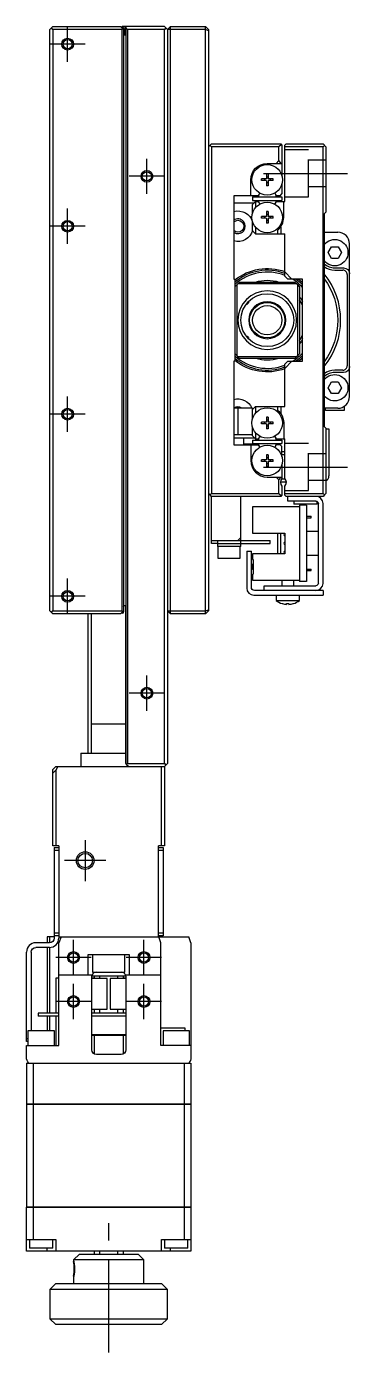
# Model space of a CAD drawing. Extents: x 0 to 465, y -8 to 372.
# Drawn here: x 410.4 to 465.4, y 146.7 to 372.4 of the extents above; entities that cross this region are included whole.
import ezdxf

# ---------------------------------------------------------------- set-up
doc = ezdxf.new("R2010")
doc.units = 0
doc.header["$LTSCALE"] = 0.5
doc.linetypes.add('CENTER', pattern=[50.8, 31.75, -6.35, 6.35, -6.35])
doc.linetypes.add('DASHED', pattern=[19.05, 12.7, -6.35])
for name, color, linetype in [('MSM_CENTER', 1, 'CENTER'), ('MSM_CONTINUOUS', 7, 'CONTINUOUS'), ('MSM_DASHED', 4, 'DASHED'), ('MSM_NARROW', 5, 'CONTINUOUS')]:
    doc.layers.add(name, color=color, linetype=linetype)

msp = doc.modelspace()

# ---------------------------------------------------------------- linework, layer by layer
at = {"layer": 'MSM_CENTER'}
for p, q in [((417.36, 366.41), (417.36, 372.41)), ((420.36, 369.41), (414.36, 369.41)), ((430.86, 343.91), (430.86, 349.91)), ((433.86, 346.91), (427.86, 346.91)), ((450.73, 347.41), (465.05, 347.41)), ((417.36, 335.41), (417.36, 341.41)), ((420.36, 338.41), (414.36, 338.41)), ((417.36, 303.41), (417.36, 309.41)), ((420.36, 306.41), (414.36, 306.41)), ((450.73, 297.41), (465.05, 297.41)), ((417.36, 272.41), (417.36, 278.41)), ((420.36, 275.41), (414.36, 275.41)), ((430.86, 255.91), (430.86, 261.91)), ((433.86, 258.91), (427.86, 258.91)), ((420.36, 233.91), (420.36, 226.91)), ((423.86, 230.41), (416.86, 230.41)), ((418.36, 210.91), (418.36, 216.91)), ((430.36, 210.91), (430.36, 216.91)), ((421.36, 213.91), (415.36, 213.91)), ((433.36, 213.91), (427.36, 213.91)), ((418.36, 203.41), (418.36, 209.41)), ((430.36, 203.41), (430.36, 209.41)), ((421.36, 206.41), (415.36, 206.41)), ((433.36, 206.41), (427.36, 206.41)), ((424.36, 146.66), (424.36, 168.66))]:
    msp.add_line(p, q, dxfattribs=at)
at = {"layer": 'MSM_CONTINUOUS'}
for p, q in [((414.86, 372.41), (414.36, 371.91)), ((414.36, 272.91), (414.36, 371.91)), ((414.86, 371.91), (414.61, 372.16)), ((414.86, 372.41), (426.36, 372.41)), ((414.86, 371.91), (414.86, 272.91)), ((426.66, 371.91), (414.86, 371.91)), ((426.36, 372.41), (426.76, 372.01)), ((426.46, 372.31), (426.66, 372.31)), ((426.51, 372.26), (426.66, 372.41)), ((433.86, 372.41), (426.66, 372.41)), ((426.76, 372.01), (426.66, 371.91)), ((426.66, 272.91), (426.66, 371.91)), ((426.76, 372.01), (426.86, 371.91)), ((426.86, 371.91), (426.86, 272.91)), ((426.86, 371.01), (427.16, 371.01)), ((426.96, 371.31), (426.96, 372.01)), ((427.16, 371.01), (427.16, 372.41)), ((427.36, 246.81), (427.36, 372.41)), ((427.56, 371.91), (427.36, 372.11)), ((433.86, 371.91), (427.56, 371.91)), ((427.56, 371.91), (427.56, 246.91)), ((433.86, 372.41), (434.36, 371.91)), ((434.11, 372.16), (433.86, 371.91)), ((433.86, 246.91), (433.86, 371.91)), ((434.86, 372.41), (434.36, 371.91)), ((440.86, 371.91), (434.36, 371.91)), ((434.36, 371.91), (434.36, 246.91)), ((434.86, 272.41), (434.86, 372.41)), ((434.86, 372.41), (440.86, 372.41)), ((441.36, 371.91), (440.86, 372.41)), ((440.86, 272.41), (440.86, 372.41)), ((441.36, 371.7), (440.86, 371.91)), ((441.36, 371.91), (441.36, 272.91)), ((441.36, 351.91), (441.86, 352.41)), ((441.86, 352.41), (453.66, 352.41)), ((453.76, 352.31), (453.36, 351.91)), ((453.66, 352.41), (453.86, 352.21)), ((453.86, 352.21), (453.86, 347.02)), ((454.36, 352.21), (454.56, 352.41)), ((454.36, 342.61), (454.36, 352.21)), ((454.56, 352.41), (460.86, 352.41)), ((460.86, 352.41), (461.36, 351.91)), ((441.86, 351.91), (441.61, 352.16)), ((441.86, 351.91), (441.86, 292.91)), ((453.36, 351.91), (441.86, 351.91)), ((453.36, 349.61), (453.36, 351.91)), ((460.86, 351.91), (454.36, 351.91)), ((461.11, 352.16), (460.86, 351.91)), ((460.86, 292.91), (460.86, 351.91)), ((461.36, 351.91), (461.36, 340.81)), ((451.36, 349.11), (453.86, 349.11)), ((453.36, 349.61), (452.86, 349.11)), ((453.72, 349.11), (453.36, 349.61)), ((448.56, 343.61), (448.56, 346.31)), ((451.16, 346.46), (450.36, 346.46)), ((450.36, 346.17), (450.36, 346.46)), ((451.16, 346.17), (450.36, 346.17)), ((450.89, 346.46), (450.89, 346.17)), ((451.51, 347.31), (451.22, 347.31)), ((451.22, 347.31), (451.22, 346.52)), ((451.51, 346.78), (451.22, 346.78)), ((451.22, 346.11), (451.22, 345.31)), ((451.22, 345.84), (451.51, 345.84)), ((451.51, 347.31), (451.51, 346.52)), ((451.51, 346.11), (451.51, 345.31)), ((452.36, 346.46), (451.57, 346.46)), ((452.36, 346.17), (451.57, 346.17)), ((451.83, 346.46), (451.83, 346.17)), ((452.36, 346.17), (452.36, 346.46)), ((453.86, 345.6), (453.86, 343.91)), ((449.82, 343.61), (445.66, 343.61)), ((445.66, 343.61), (445.66, 329.41)), ((448.86, 343.41), (453.86, 343.41)), ((448.86, 343.41), (448.86, 342.81)), ((450.04, 343.99), (449.82, 343.61)), ((451.51, 345.31), (451.22, 345.31)), ((452.91, 343.61), (452.83, 343.75)), ((453.56, 343.61), (452.91, 343.61)), ((453.56, 343.61), (453.86, 343.91)), ((453.86, 343.41), (453.86, 342.81)), ((445.66, 342.41), (449.16, 342.41)), ((448.86, 342.81), (453.86, 342.81)), ((449.36, 342.61), (448.86, 342.11)), ((448.86, 340.62), (448.86, 342.11)), ((449.36, 342.61), (449.36, 341.57)), ((449.36, 342.61), (449.82, 342.61)), ((449.82, 342.61), (449.9, 342.47)), ((449.93, 342.41), (449.94, 342.41)), ((451.51, 340.91), (451.22, 340.91)), ((451.22, 340.91), (451.22, 340.12)), ((451.51, 340.91), (451.51, 340.12)), ((452.69, 342.23), (452.91, 342.61)), ((452.79, 342.41), (452.79, 342.41)), ((452.91, 342.61), (454.36, 342.61)), ((454.16, 339.91), (454.16, 342.61)), ((448.86, 337.61), (448.86, 339.2)), ((451.16, 340.06), (450.36, 340.06)), ((450.36, 339.77), (450.36, 340.06)), ((451.16, 339.77), (450.36, 339.77)), ((450.89, 340.06), (450.89, 339.77)), ((451.51, 340.38), (451.22, 340.38)), ((451.22, 339.71), (451.22, 338.91)), ((451.22, 339.44), (451.51, 339.44)), ((451.51, 338.91), (451.22, 338.91)), ((451.51, 339.71), (451.51, 338.91)), ((452.36, 340.06), (451.57, 340.06)), ((452.36, 339.77), (451.57, 339.77)), ((451.83, 340.06), (451.83, 339.77)), ((452.36, 339.77), (452.36, 340.06)), ((461.06, 340.51), (461.36, 340.81)), ((461.06, 340.51), (461.06, 304.31)), ((448.86, 337.61), (449.36, 337.11)), ((449.36, 338.25), (449.36, 337.11)), ((449.36, 337.11), (454.36, 337.11)), ((453.16, 337.11), (453.16, 337.77)), ((453.66, 338.31), (453.66, 337.11)), ((454.36, 329.91), (454.36, 337.11)), ((461.06, 337.41), (463.36, 337.41)), ((461.71, 333.91), (462.29, 334.91)), ((462.29, 334.91), (463.44, 334.91)), ((463.44, 334.91), (464.02, 333.91)), ((465.36, 309.41), (465.36, 335.41)), ((462.29, 332.91), (461.71, 333.91)), ((463.44, 332.91), (462.29, 332.91)), ((464.02, 333.91), (463.44, 332.91)), ((454.36, 330.62), (455.57, 329.41)), ((454.86, 329.41), (454.36, 329.91)), ((462.86, 331.31), (464.36, 331.31)), ((462.86, 330.93), (464.24, 330.93)), ((464.98, 330.18), (464.98, 314.64)), ((445.66, 329.41), (445.86, 329.41)), ((445.86, 329.41), (445.86, 315.41)), ((445.86, 328.11), (446.66, 328.91)), ((446.16, 328.41), (446.16, 316.41)), ((456.36, 328.61), (446.36, 328.61)), ((446.66, 328.91), (456.06, 328.91)), ((457.36, 329.41), (454.86, 329.41)), ((456.06, 328.91), (456.36, 328.61)), ((456.56, 328.41), (456.36, 328.61)), ((456.56, 316.41), (456.56, 328.41)), ((456.56, 328.41), (456.86, 328.11)), ((456.86, 328.11), (456.86, 316.71)), ((457.36, 315.41), (457.36, 329.41)), ((447.8, 325.16), (447.94, 325.16)), ((447.94, 325.16), (448.16, 325.39)), ((447.94, 325.16), (447.94, 325.33)), ((448.16, 325.57), (448.16, 325.39)), ((449.99, 325.21), (449.92, 325.21)), ((449.99, 325.21), (450.05, 325.27)), ((452.67, 325.27), (452.74, 325.21)), ((452.81, 325.21), (452.74, 325.21)), ((447.94, 319.66), (447.8, 319.66)), ((447.94, 319.49), (447.94, 319.66)), ((448.16, 319.44), (447.94, 319.66)), ((448.16, 319.44), (448.16, 319.25)), ((446.16, 316.41), (445.86, 316.71)), ((446.16, 316.41), (446.36, 316.21)), ((446.66, 315.91), (446.36, 316.21)), ((446.36, 316.21), (456.36, 316.21)), ((456.36, 316.21), (456.06, 315.91)), ((456.36, 316.21), (456.56, 316.41)), ((456.86, 316.71), (456.56, 316.41)), ((445.86, 315.41), (445.66, 315.41)), ((445.66, 315.41), (445.66, 301.21)), ((456.06, 315.91), (446.66, 315.91)), ((455.57, 315.41), (454.36, 314.2)), ((454.36, 314.91), (454.86, 315.41)), ((454.36, 307.71), (454.36, 314.91)), ((454.86, 315.41), (457.36, 315.41)), ((464.24, 313.89), (462.86, 313.89)), ((461.71, 310.91), (462.29, 311.91)), ((462.29, 311.91), (463.44, 311.91)), ((464.36, 313.51), (462.86, 313.51)), ((463.44, 311.91), (464.02, 310.91)), ((462.29, 309.91), (461.71, 310.91)), ((463.44, 309.91), (462.29, 309.91)), ((464.02, 310.91), (463.44, 309.91)), ((448.86, 307.46), (445.66, 307.46)), ((446.36, 307.46), (446.36, 302.96)), ((449.36, 307.71), (448.86, 307.21)), ((448.86, 305.62), (448.86, 307.46)), ((449.36, 307.71), (449.36, 306.57)), ((449.36, 307.71), (454.36, 307.71)), ((453.16, 307.06), (453.16, 307.71)), ((453.66, 307.71), (453.66, 306.51)), ((463.36, 307.41), (461.06, 307.41)), ((461.26, 307.01), (461.26, 307.41)), ((464.46, 307.74), (464.46, 307.01)), ((451.16, 305.06), (450.36, 305.06)), ((450.36, 304.77), (450.36, 305.06)), ((451.16, 304.77), (450.36, 304.77)), ((450.89, 305.06), (450.89, 304.77)), ((451.51, 305.91), (451.22, 305.91)), ((451.22, 305.91), (451.22, 305.12)), ((451.51, 305.38), (451.22, 305.38)), ((451.51, 305.91), (451.51, 305.12)), ((452.36, 305.06), (451.57, 305.06)), ((452.36, 304.77), (451.57, 304.77)), ((451.83, 305.06), (451.83, 304.77)), ((452.36, 304.77), (452.36, 305.06)), ((454.16, 304.91), (454.16, 302.21)), ((464.46, 307.01), (461.26, 307.01)), ((445.66, 302.96), (448.86, 302.96)), ((448.86, 302.71), (448.86, 304.2)), ((448.86, 302.71), (449.36, 302.21)), ((449.36, 303.25), (449.36, 302.21)), ((451.22, 304.71), (451.22, 303.91)), ((451.22, 304.44), (451.51, 304.44)), ((451.51, 303.91), (451.22, 303.91)), ((451.51, 304.71), (451.51, 303.91)), ((452.91, 302.21), (452.69, 302.59)), ((461.36, 304.01), (461.06, 304.31)), ((461.36, 304.01), (461.36, 292.91)), ((461.36, 303.91), (461.86, 303.91)), ((461.86, 303.91), (461.86, 295.91)), ((445.66, 302.41), (449.16, 302.41)), ((445.66, 301.21), (449.82, 301.21)), ((447.36, 301.21), (447.36, 302.41)), ((448.94, 301.33), (447.36, 301.33)), ((448.56, 301.21), (448.56, 298.51)), ((448.86, 302.01), (453.86, 302.01)), ((448.86, 302.01), (448.86, 301.41)), ((448.86, 301.41), (453.86, 301.41)), ((449.06, 301.41), (449.01, 301.36)), ((449.36, 302.21), (449.36, 302.01)), ((449.36, 302.21), (449.82, 302.21)), ((449.9, 302.35), (449.82, 302.21)), ((449.82, 301.21), (450.04, 300.83)), ((449.93, 302.41), (449.94, 302.41)), ((452.79, 302.41), (452.79, 302.41)), ((452.79, 302.41), (452.79, 302.41)), ((452.79, 301.01), (452.79, 300.99)), ((452.83, 301.07), (452.91, 301.21)), ((452.91, 302.21), (454.36, 302.21)), ((453.56, 301.21), (452.91, 301.21)), ((453.29, 302.01), (453.29, 302.21)), ((453.29, 301.21), (453.29, 301.41)), ((453.86, 300.91), (453.56, 301.21)), ((453.86, 302.01), (453.86, 301.41)), ((453.86, 299.22), (453.86, 300.91)), ((454.36, 295.47), (454.36, 302.21)), ((451.16, 298.66), (450.36, 298.66)), ((450.36, 298.37), (450.36, 298.66)), ((451.16, 298.37), (450.36, 298.37)), ((450.89, 298.66), (450.89, 298.37)), ((451.51, 299.51), (451.22, 299.51)), ((451.22, 299.51), (451.22, 298.72)), ((451.51, 298.98), (451.22, 298.98)), ((451.22, 298.31), (451.22, 297.51)), ((451.22, 298.04), (451.51, 298.04)), ((451.51, 299.51), (451.51, 298.72)), ((451.51, 298.31), (451.51, 297.51)), ((452.36, 298.66), (451.57, 298.66)), ((452.36, 298.37), (451.57, 298.37)), ((451.83, 298.66), (451.83, 298.37)), ((452.36, 298.37), (452.36, 298.66)), ((454.36, 300.01), (453.86, 300.01)), ((454.36, 299.51), (453.86, 299.51)), ((451.51, 297.51), (451.22, 297.51)), ((453.86, 297.8), (453.86, 295.47)), ((451.36, 295.71), (453.86, 295.71)), ((452.86, 295.71), (453.36, 295.21)), ((453.36, 295.21), (453.72, 295.71)), ((453.36, 292.91), (453.36, 295.21)), ((453.62, 294.91), (454.61, 294.91)), ((453.81, 295.41), (454.41, 295.41)), ((453.86, 294.15), (453.86, 292.61)), ((454.36, 292.61), (454.36, 294.15)), ((441.61, 292.66), (441.36, 292.91)), ((441.61, 292.66), (441.86, 292.91)), ((441.86, 292.41), (441.61, 292.66)), ((441.86, 292.91), (453.36, 292.91)), ((441.86, 284.41), (441.86, 292.41)), ((453.66, 292.41), (441.86, 292.41)), ((446.86, 283.91), (446.86, 292.41)), ((453.36, 292.91), (453.76, 292.51)), ((453.86, 292.61), (453.66, 292.41)), ((454.36, 292.91), (460.86, 292.91)), ((454.56, 292.41), (454.36, 292.61)), ((460.86, 292.41), (454.56, 292.41)), ((454.86, 291.61), (454.86, 292.41)), ((459.66, 291.61), (454.86, 291.61)), ((455.86, 291.61), (455.86, 291.11)), ((459.86, 291.11), (459.86, 291.56)), ((460.86, 292.91), (461.11, 292.66)), ((461.11, 292.66), (460.86, 292.41)), ((461.36, 292.91), (461.11, 292.66)), ((448.86, 290.66), (448.86, 286.16)), ((456.86, 290.66), (448.86, 290.66)), ((459.86, 291.11), (455.86, 291.11)), ((458.06, 290.91), (456.86, 290.91)), ((456.86, 290.91), (456.86, 277.91)), ((458.06, 290.91), (458.06, 277.91)), ((458.06, 289.04), (458.86, 289.04)), ((458.86, 288.79), (458.86, 289.04)), ((460.06, 277.61), (460.06, 291.21)), ((460.86, 277.61), (460.86, 291.21)), ((458.06, 288.79), (458.86, 288.79)), ((441.86, 284.91), (451.86, 284.91)), ((442.86, 284.91), (442.86, 283.91)), ((446.86, 285.41), (446.36, 284.91)), ((448.86, 286.16), (454.36, 286.16)), ((451.86, 284.41), (451.86, 284.91)), ((453.16, 282.66), (453.16, 286.16)), ((453.66, 282.66), (453.66, 286.16)), ((454.36, 286.16), (454.36, 282.66)), ((460.06, 286.41), (458.06, 286.41)), ((442.86, 284.41), (441.86, 284.41)), ((442.86, 284.41), (451.86, 284.41)), ((446.86, 283.91), (442.86, 283.91)), ((442.96, 283.91), (442.96, 281.91)), ((446.76, 281.91), (446.76, 283.91)), ((447.86, 283.11), (447.86, 276.81)), ((447.86, 283.11), (448.66, 283.11)), ((448.66, 276.91), (448.66, 283.11)), ((448.86, 282.66), (448.86, 281.66)), ((454.36, 282.66), (448.86, 282.66)), ((458.06, 282.41), (460.06, 282.41)), ((442.96, 281.91), (446.76, 281.91)), ((448.86, 281.66), (448.96, 281.66)), ((448.96, 280.86), (448.86, 280.86)), ((448.86, 280.86), (448.86, 279.96)), ((448.96, 280.49), (448.86, 280.49)), ((448.96, 280.34), (448.86, 280.34)), ((448.96, 279.96), (448.86, 279.96)), ((448.96, 281.66), (448.96, 279.16)), ((458.06, 280.04), (458.86, 280.04)), ((458.86, 279.79), (458.86, 280.04)), ((448.86, 279.16), (448.86, 278.16)), ((448.86, 279.16), (448.96, 279.16)), ((448.86, 278.16), (456.86, 278.16)), ((453.86, 278.16), (453.86, 277.21)), ((455.86, 277.21), (455.86, 278.16)), ((458.06, 277.91), (456.86, 277.91)), ((458.06, 279.79), (458.86, 279.79)), ((449.06, 275.61), (460.86, 275.61)), ((460.86, 276.41), (449.16, 276.41)), ((450.86, 276.41), (450.86, 277.21)), ((450.86, 277.21), (459.66, 277.21)), ((452.86, 275.61), (452.86, 274.71)), ((456.86, 274.71), (456.86, 275.61)), ((460.86, 276.41), (460.86, 275.61)), ((426.86, 273.81), (427.26, 273.81)), ((426.96, 272.81), (426.96, 273.51)), ((427.26, 246.91), (427.26, 273.81)), ((452.86, 274.71), (456.86, 274.71)), ((453.91, 274.15), (453.93, 274.15)), ((454.66, 274.15), (455.06, 274.15)), ((454.66, 274.02), (454.66, 274.15)), ((455.06, 274.15), (455.06, 274.02)), ((455.79, 274.15), (455.81, 274.15)), ((414.36, 272.91), (414.61, 272.66)), ((414.61, 272.66), (414.86, 272.91)), ((414.86, 272.41), (414.61, 272.66)), ((414.86, 272.91), (426.66, 272.91)), ((426.36, 272.41), (414.86, 272.41)), ((420.86, 248.71), (420.86, 272.41)), ((421.36, 272.41), (421.36, 248.71)), ((426.76, 272.81), (426.36, 272.41)), ((426.66, 272.51), (426.46, 272.51)), ((426.66, 272.91), (426.76, 272.81)), ((426.86, 272.91), (426.76, 272.81)), ((434.36, 272.91), (440.86, 272.91)), ((434.36, 272.91), (434.86, 272.41)), ((440.86, 272.41), (434.86, 272.41)), ((440.86, 272.91), (441.36, 273.12)), ((440.86, 272.41), (441.36, 272.91)), ((421.36, 253.71), (427.26, 253.71)), ((419.61, 248.71), (427.26, 248.71)), ((419.61, 248.71), (419.61, 246.41)), ((414.86, 245.91), (415.36, 246.41)), ((415.67, 246.41), (415.36, 245.8)), ((415.36, 246.41), (433.86, 246.41)), ((427.26, 246.91), (427.36, 246.81)), ((427.36, 246.81), (427.41, 246.76)), ((427.41, 246.76), (427.56, 246.91)), ((427.41, 246.76), (427.76, 246.41)), ((427.56, 246.91), (433.86, 246.91)), ((433.36, 232.91), (433.36, 246.41)), ((433.86, 246.91), (434.11, 246.66)), ((434.36, 246.91), (433.86, 246.41)), ((433.86, 246.41), (433.86, 232.91)), ((414.86, 232.91), (414.86, 245.91)), ((415.36, 245.8), (414.86, 245.3)), ((415.36, 245.8), (415.36, 232.91)), ((415.86, 232.91), (414.86, 232.91)), ((415.06, 232.61), (415.86, 232.61)), ((415.06, 232.61), (415.06, 217.21)), ((415.86, 232.91), (415.86, 217.21)), ((433.86, 232.91), (432.86, 232.91)), ((432.86, 217.41), (432.86, 232.91)), ((432.86, 232.61), (433.66, 232.61)), ((433.66, 232.61), (433.66, 217.61)), ((415.86, 232.11), (415.06, 232.11)), ((433.66, 232.11), (432.86, 232.11)), ((413.86, 217.41), (413.86, 216.41)), ((415.06, 217.41), (413.86, 217.41)), ((414.36, 216.42), (414.36, 217.41)), ((415.06, 218.11), (415.86, 218.11)), ((415.86, 217.61), (415.06, 217.61)), ((416.25, 217.41), (415.86, 216.41)), ((415.86, 217.41), (432.86, 217.41)), ((432.86, 218.11), (433.66, 218.11)), ((433.66, 217.61), (432.86, 217.61)), ((433.26, 216.41), (432.88, 217.41)), ((432.88, 217.41), (437.98, 217.41)), ((438.36, 216.41), (437.98, 217.41)), ((410.36, 199.61), (410.36, 214.81)), ((411.16, 214.81), (411.16, 201.41)), ((414.26, 216.41), (411.96, 216.41)), ((414.26, 215.61), (411.96, 215.61)), ((413.86, 215.61), (413.86, 204.41)), ((414.36, 204.41), (414.36, 215.61)), ((415.86, 198.91), (415.86, 216.41)), ((433.26, 198.91), (433.26, 216.41)), ((438.36, 216.41), (438.36, 196.91)), ((420.86, 214.41), (427.86, 214.41)), ((420.86, 210.91), (420.86, 214.41)), ((421.61, 214.41), (421.61, 211.41)), ((427.11, 211.41), (427.11, 214.41)), ((427.86, 214.41), (427.86, 210.91)), ((415.36, 210.41), (415.36, 204.41)), ((415.86, 210.41), (415.36, 210.41)), ((421.49, 210.91), (415.86, 210.91)), ((421.46, 198.21), (421.46, 210.61)), ((421.86, 210.41), (421.46, 210.41)), ((424.11, 210.31), (421.46, 210.31)), ((421.49, 210.91), (421.49, 210.82)), ((421.49, 210.82), (421.52, 210.9)), ((421.49, 210.81), (427.24, 210.81)), ((421.61, 211.41), (427.11, 211.41)), ((421.86, 210.81), (421.86, 210.31)), ((422.86, 210.31), (422.86, 210.81)), ((424.11, 205.11), (424.11, 210.31)), ((424.61, 210.31), (424.61, 205.11)), ((427.26, 210.31), (424.61, 210.31)), ((425.86, 210.81), (425.86, 210.31)), ((426.86, 210.31), (426.86, 210.81)), ((427.26, 210.41), (426.86, 210.41)), ((427.21, 210.9), (427.24, 210.82)), ((427.24, 210.91), (427.24, 210.82)), ((433.26, 210.91), (427.24, 210.91)), ((427.26, 210.61), (427.26, 198.21)), ((415.86, 204.41), (412.36, 204.41)), ((412.36, 204.41), (412.36, 203.91)), ((415.86, 203.91), (412.36, 203.91)), ((413.86, 203.91), (413.86, 201.41)), ((414.36, 201.41), (414.36, 203.91)), ((415.36, 203.91), (415.36, 198.91)), ((421.46, 205.11), (424.11, 205.11)), ((427.26, 204.41), (421.46, 204.41)), ((427.26, 203.91), (421.46, 203.91)), ((421.86, 205.11), (421.86, 204.41)), ((422.86, 204.41), (422.86, 205.11)), ((424.61, 205.11), (427.26, 205.11)), ((425.86, 205.11), (425.86, 204.41)), ((426.86, 204.41), (426.86, 205.11)), ((415.11, 201.41), (410.61, 201.41)), ((410.61, 201.41), (410.61, 198.91)), ((415.11, 198.91), (415.11, 201.41)), ((433.26, 201.91), (437.31, 201.91)), ((438.11, 201.41), (433.61, 201.41)), ((433.61, 201.41), (433.61, 198.91)), ((437.31, 201.91), (437.31, 201.41)), ((438.11, 198.91), (438.11, 201.41)), ((410.36, 200.11), (410.61, 200.11)), ((410.61, 199.61), (410.36, 199.61)), ((410.36, 196.91), (410.36, 198.91)), ((410.36, 198.91), (415.86, 198.91)), ((421.46, 200.81), (427.26, 200.81)), ((427.26, 200.61), (421.46, 200.61)), ((421.86, 200.61), (421.86, 197.52)), ((426.86, 197.52), (426.86, 200.61)), ((438.36, 198.91), (433.26, 198.91)), ((426.46, 197.41), (422.26, 197.41)), ((410.36, 195.91), (410.36, 188.92)), ((410.36, 195.91), (438.36, 195.91)), ((411.52, 195.91), (411.52, 188.92)), ((437.21, 195.91), (437.21, 188.92)), ((438.36, 195.91), (438.36, 188.92)), ((410.36, 188.92), (438.36, 188.92)), ((410.36, 188.91), (410.36, 171.42)), ((438.36, 188.91), (410.36, 188.91)), ((410.37, 188.91), (410.37, 188.92)), ((411.52, 188.91), (411.52, 188.92)), ((411.52, 188.91), (411.52, 171.42)), ((437.2, 188.91), (437.2, 188.92)), ((437.21, 188.91), (437.21, 171.42)), ((438.35, 188.91), (438.35, 188.92)), ((438.36, 188.91), (438.36, 171.42)), ((410.36, 171.42), (438.36, 171.42)), ((438.36, 171.41), (410.36, 171.41)), ((410.36, 163.91), (410.36, 171.41)), ((410.37, 171.41), (410.37, 171.42)), ((411.52, 171.41), (411.52, 171.42)), ((411.52, 171.41), (411.52, 165.91)), ((437.2, 171.41), (437.2, 171.42)), ((437.21, 171.41), (437.21, 165.91)), ((438.35, 171.41), (438.35, 171.42)), ((438.36, 171.41), (438.36, 163.91)), ((410.36, 165.91), (415.36, 165.91)), ((410.86, 165.91), (410.86, 164.41)), ((414.86, 164.41), (414.86, 165.91)), ((415.36, 165.91), (415.36, 163.91)), ((433.36, 165.91), (438.36, 165.91)), ((433.36, 163.91), (433.36, 165.91)), ((433.86, 165.91), (433.86, 164.41)), ((437.86, 164.41), (437.86, 165.91)), ((438.36, 163.91), (410.36, 163.91)), ((414.86, 164.41), (410.86, 164.41)), ((413.86, 163.91), (413.86, 164.41)), ((418.36, 162.41), (419.36, 163.41)), ((419.36, 163.41), (429.36, 163.41)), ((421.86, 163.91), (421.86, 163.41)), ((422.86, 163.41), (422.86, 163.91)), ((425.86, 163.91), (425.86, 163.41)), ((426.86, 163.41), (426.86, 163.91)), ((429.36, 163.41), (430.36, 162.41)), ((437.86, 164.41), (433.86, 164.41)), ((434.86, 163.91), (434.86, 164.41)), ((430.36, 162.41), (418.36, 162.41)), ((418.36, 162.41), (418.36, 162.16)), ((430.36, 158.41), (430.36, 162.41)), ((415.36, 158.41), (414.36, 157.41)), ((415.36, 158.41), (433.36, 158.41)), ((418.36, 159.66), (418.36, 158.41)), ((434.36, 157.41), (433.36, 158.41)), ((434.36, 157.41), (414.36, 157.41)), ((414.36, 157.41), (414.36, 152.41)), ((434.36, 152.41), (434.36, 157.41)), ((414.36, 152.41), (434.36, 152.41)), ((414.36, 152.41), (415.36, 151.41)), ((433.36, 151.41), (415.36, 151.41)), ((433.36, 151.41), (434.36, 152.41))]:
    msp.add_line(p, q, dxfattribs=at)
for centre, radius in [((417.36, 369.41), 0.783), ((430.86, 346.91), 0.783), ((451.36, 346.31), 2.6), ((451.36, 339.91), 2.6), ((417.36, 338.41), 0.783), ((451.36, 322.41), 4.5), ((451.36, 322.41), 3), ((417.36, 306.41), 0.783), ((451.36, 304.91), 2.6), ((451.36, 298.51), 2.6), ((417.36, 275.41), 0.783), ((430.86, 258.91), 0.783), ((420.36, 230.41), 1.23), ((418.36, 213.91), 0.783), ((430.36, 213.91), 0.783), ((418.36, 206.41), 0.783), ((430.36, 206.41), 0.783)]:
    msp.add_circle(centre, radius, dxfattribs=at)
at = {"layer": 'MSM_CONTINUOUS', "extrusion": (0, 0, -1)}
for radius in [5, 3.15]:
    msp.add_circle((-451.36, 322.41), radius, dxfattribs=at)
at = {"layer": 'MSM_CONTINUOUS'}
for centre, radius, start, end in [((426.66, 372.01), 0.3, 0, 90), ((426.66, 371.31), 0.3, 311.8103, 0), ((451.36, 343.11), 1.59, 143.8028, 169.1069), ((451.48, 343), 1.75, 142.994, 145.4948), ((451.36, 343.11), 1.59, 10.8931, 36.1972), ((451.25, 343), 1.75, 25.4948, 37.006), ((451.36, 343.11), 1.59, 190.8931, 216.1972), ((451.48, 343.23), 1.75, 205.4948, 217.006), ((451.36, 343.11), 1.59, 323.8028, 349.107), ((451.25, 343.23), 1.75, 322.994, 325.4948), ((451.36, 339.91), 2.8, 310.0052, 360), ((463.36, 335.41), 2, 0, 90), ((462.86, 333.91), 2.6, 226.1869, 270), ((451.36, 322.41), 8.5, 69.3327, 130.3202), ((451.36, 322.41), 8.2, 68.5399, 132.1236), ((462.86, 333.91), 2.98, 232.8698, 270), ((451.36, 322.41), 12.5, 320.8958, 39.1042), ((464.25, 330.2), 0.728, 358.5787, 91.4213), ((451.36, 322.41), 8.2, 42.9703, 58.6119), ((451.36, 322.41), 8.5, 45.0991, 55.4397), ((451.36, 322.41), 6.5, 22.6199, 32.2042), ((451.36, 322.41), 6.5, 327.7958, 337.3801), ((451.36, 322.41), 8.2, 227.8764, 291.4601), ((451.36, 322.41), 8.2, 301.3881, 317.0297), ((451.36, 322.41), 8.5, 304.5603, 314.9009), ((451.36, 322.41), 8.5, 229.6798, 290.6673), ((462.86, 310.91), 2.98, 90, 127.1302), ((464.25, 314.62), 0.728, 268.5816, 1.4184), ((462.86, 310.91), 2.6, 90, 133.8131), ((463.36, 309.41), 2, 270, 0), ((451.36, 304.91), 2.8, 34.7719, 49.9948), ((451.36, 301.71), 1.59, 143.8028, 169.1069), ((451.48, 301.6), 1.75, 142.994, 154.5052), ((451.36, 301.71), 1.59, 10.8931, 36.1972), ((451.25, 301.6), 1.75, 34.5052, 37.006), ((451.36, 301.71), 1.59, 190.8931, 216.1972), ((451.48, 301.83), 1.75, 214.5052, 217.006), ((451.36, 301.71), 1.59, 323.8028, 349.1069), ((451.25, 301.83), 1.75, 322.994, 334.5052), ((451.36, 298.51), 2.8, 180, 270), ((460.86, 295.91), 1, 299.9999, 0), ((454.61, 294.81), 1, 138.5904, 221.4096), ((453.61, 294.81), 1, 318.5904, 41.4096), ((459.66, 291.21), 1.2, 0, 90), ((454.46, 285.91), 0.25, 113.5782, 246.4218), ((454.46, 284.41), 0.25, 113.5782, 246.4218), ((454.46, 282.91), 0.25, 113.5782, 246.4218), ((449.06, 276.81), 1.2, 180, 270), ((459.66, 277.61), 1.2, 270, 0), ((426.66, 273.51), 0.3, 0, 48.1897), ((454.86, 277.21), 3.2, 231.3178, 252.73), ((454.86, 277.21), 3.19, 253.0947, 266.4096), ((454.86, 277.21), 3.19, 273.5904, 286.9053), ((454.86, 277.21), 3.2, 287.27, 308.6822), ((426.66, 272.81), 0.3, 270, 0), ((414.26, 217.21), 1.6, 270, 0), ((411.96, 214.81), 1.6, 90, 180), ((422.26, 210.61), 0.802, 90.0987, 158.3566), ((426.46, 210.61), 0.8, 21.0179, 90.0006), ((412.5, 160.91), 6, 347.9754, 12.0246)]:
    msp.add_arc(centre, radius, start, end, dxfattribs=at)
at = {"layer": 'MSM_CONTINUOUS', "extrusion": (0, 0, -1)}
for centre, radius, start, end in [((-451.36, 346.31), 2.8, 0, 90), ((-451.16, 346.52), 0.06, 180, 270), ((-451.16, 346.11), 0.06, 90, 180), ((-451.57, 346.52), 0.06, 270, 0), ((-451.57, 346.11), 0.06, 0, 90), ((-446.36, 338.41), 2.6, 74.3815, 164.0576), ((-446.36, 338.41), 1.01, 45.9346, 314.0654), ((-451.16, 340.12), 0.06, 180, 270), ((-451.16, 339.71), 0.06, 90, 180), ((-451.57, 340.12), 0.06, 270, 0), ((-451.57, 339.71), 0.06, 0, 90), ((-446.36, 338.41), 2.6, 195.9424, 285.6185), ((-462.86, 333.91), 2.25, 36.8699, 323.1301), ((-451.36, 322.41), 8.8, 51.3178, 109.9323), ((-464.36, 330.31), 1, 90, 180), ((-451.36, 322.41), 6.8, 72.9174, 107.0826), ((-451.36, 322.41), 8.8, 127.3018, 132.9859), ((-451.36, 322.41), 12, 143.9334, 216.0666), ((-451.36, 322.41), 6.8, 143.9811, 151.9275), ((-451.36, 322.41), 6.8, 208.0725, 216.0189), ((-451.36, 322.41), 8.8, 250.0677, 308.6822), ((-451.36, 322.41), 6.8, 252.9174, 287.0826), ((-451.36, 322.41), 8.8, 227.0141, 232.6982), ((-464.36, 314.51), 1, 180, 270), ((-462.86, 310.91), 2.25, 36.8699, 323.1301), ((-446.36, 306.41), 2.6, 74.3815, 156.1812), ((-451.16, 305.12), 0.06, 180, 270), ((-451.16, 304.71), 0.06, 90, 180), ((-451.57, 305.12), 0.06, 270, 0), ((-451.57, 304.71), 0.06, 0, 90), ((-451.36, 304.91), 2.8, 145.2281, 180), ((-448.94, 301.43), 0.1, 225, 270), ((-451.16, 298.72), 0.06, 180, 270), ((-451.16, 298.31), 0.06, 90, 180), ((-451.57, 298.72), 0.06, 270, 0), ((-451.57, 298.31), 0.06, 0, 90), ((-459.66, 291.21), 0.4, 90, 180), ((-449.16, 276.91), 0.5, 270, 0), ((-459.66, 277.61), 0.4, 180, 270), ((-414.26, 217.21), 0.8, 180, 270), ((-411.96, 214.81), 0.8, 0, 90), ((-422.26, 210.61), 0.8, 0, 15.1266), ((-426.46, 210.61), 0.8, 164.8734, 180), ((-411.86, 196.91), 1.5, 318.1897, 0), ((-422.26, 198.21), 0.8, 270, 0), ((-426.46, 198.21), 0.8, 180, 270), ((-436.86, 196.91), 1.5, 180, 221.8103)]:
    msp.add_arc(centre, radius, start, end, dxfattribs=at)
at = {"layer": 'MSM_DASHED'}
for p, q in [((458.36, 351.41), (454.36, 351.41)), ((458.36, 343.41), (458.36, 351.41)), ((461.36, 349.66), (458.36, 349.66)), ((454.36, 343.41), (458.36, 343.41)), ((458.36, 345.16), (461.36, 345.16)), ((458.36, 301.41), (454.36, 301.41)), ((458.36, 293.41), (458.36, 301.41)), ((461.36, 299.66), (458.36, 299.66)), ((458.36, 295.16), (461.36, 295.16)), ((454.36, 293.41), (458.36, 293.41))]:
    msp.add_line(p, q, dxfattribs=at)
at = {"layer": 'MSM_NARROW'}
msp.add_line((418.42, 159.65), (418.36, 159.41), dxfattribs=at)
for centre, radius in [((417.36, 369.41), 1), ((430.86, 346.91), 1), ((417.36, 338.41), 1), ((451.36, 322.41), 2.5), ((417.36, 306.41), 1), ((417.36, 275.41), 1), ((430.86, 258.91), 1), ((420.36, 230.41), 1.5), ((418.36, 213.91), 1), ((430.36, 213.91), 1), ((418.36, 206.41), 1), ((430.36, 206.41), 1)]:
    msp.add_circle(centre, radius, dxfattribs=at)
for centre, start, end in [((446.36, 338.41), 235.9442, 124.0558), ((446.36, 306.41), 57.1401, 122.8599)]:
    msp.add_arc(centre, 1.25, start, end, dxfattribs=at)
at = {"layer": 'MSM_NARROW', "extrusion": (0, 0, -1)}
msp.add_arc((-412.57, 160.91), 5.98, 165.5135, 192.1963, dxfattribs=at)

doc.saveas('drawing.dxf')
